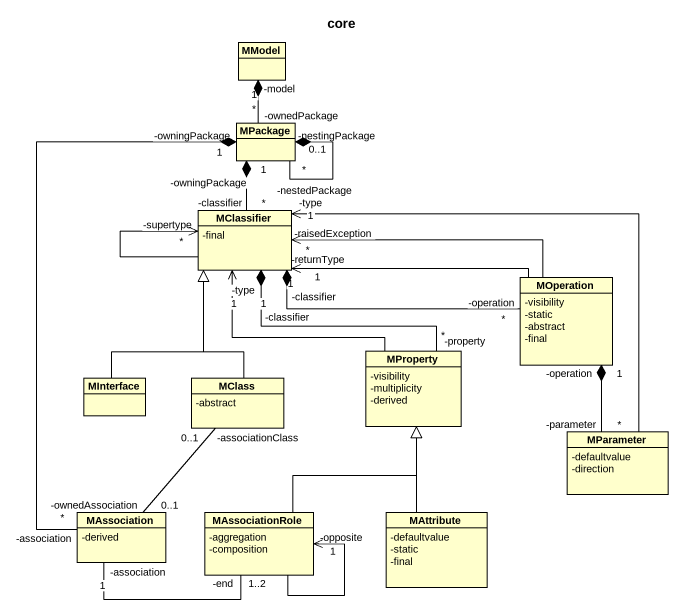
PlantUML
@startuml
title core
hide circle
hide empty members
skinparam classAttributeIconSize 0
class MModel
class MPackage
class MClassifier {
  -final
}
class MOperation {
  -visibility
  -static
  -abstract
  -final
}
class MInterface
class MClass {
  -abstract
}
class MProperty {
  -visibility
  -multiplicity
  -derived
}
class MParameter {
  -defaultvalue
  -direction
}
class MAssociation {
  -derived
}
class MAssociationRole {
  -aggregation
  -composition
}
class MAttribute {
  -defaultvalue
  -static
  -final
}
MModel "-model\n1" *-- "-ownedPackage\n*" MPackage
MPackage "-nestedPackage\n*" --* "-nestingPackage\n0..1" MPackage
MPackage "-owningPackage\n1" *-- "-classifier\n*" MClassifier
MPackage "-owningPackage\n1" *-- "-association\n*" MAssociation
MClassifier --> "-supertype\n*" MClassifier
MClassifier "-classifier\n1" *-right- "-operation\n*" MOperation
MClassifier "-classifier\n1" *-- "-property\n*" MProperty
MOperation -left-> "-returnType\n1" MClassifier
MOperation -left-> "-raisedException\n*" MClassifier
MOperation "-operation\n1" *-- "-parameter\n*" MParameter
MInterface -up-|> MClassifier
MClass -up-|> MClassifier
MClass "-associationClass\n0..1" -- "-ownedAssociation\n0..1" MAssociation
MProperty -up-> "-type\n1" MClassifier
MParameter -left-> "-type\n1" MClassifier
MAssociation "-association\n1" -right- "-end\n1..2" MAssociationRole
MAssociationRole -up-|> MProperty
MAssociationRole --> "-opposite\n1" MAssociationRole
MAttribute -up-|> MProperty
@enduml
